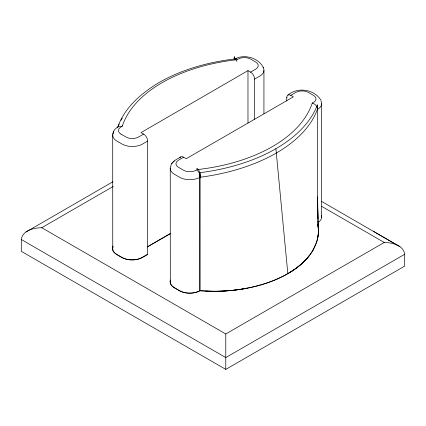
<?xml version="1.0" encoding="UTF-8"?>
<svg xmlns="http://www.w3.org/2000/svg" width="426" height="426" viewBox="0 0 426 426"><rect width="100%" height="100%" fill="white"/><g stroke="black" fill="none" stroke-linecap="round" stroke-linejoin="round"><path stroke-width="0.64" d="M317.455 204.427L317.455 104.817A153.93 88.869 0 0 1 199.89 172.69L199.879 290.756L214.8 291.299A105.643 60.993 0 0 0 244.465 288.684L247.336 288.152M263.928 113.694L263.95 70.434M321.635 217.697L321.683 103.779M321.566 206.285L384.252 242.474C392.037 242.564 403.497 245.078 404.7 254.279L404.7 266.085L225.78 369.385L21.3 251.329L21.3 239.524C22.503 230.322 33.963 227.809 41.748 227.718L113.279 186.418M113.178 132.944C113.593 130.377 115.643 128.53 117.603 127.007M112.815 134.174L113.705 131.144M286.751 100.989L286.751 97.676A5.692 3.286 60 0 1 290.777 95.349L295.921 92.383A8.765 5.059 0 0 1 308.312 92.383L313.43 95.333A8.76 5.059 0 0 1 312.247 103.06L311.875 104.162A144.739 83.565 0 0 1 198.74 169.431M122.502 125.303L122.134 126.405A8.76 5.059 0 0 0 120.984 134.131M118.061 126.25C125.159 106.814 141.986 92.772 159.249 82.415C182.589 69.103 209.001 61.972 235.562 58.857M170.869 165.325L171.71 163.557L172.855 162.343M312.956 250.264L316.694 241.846A106.101 61.253 0 0 0 317.929 236.68A105.861 61.12 0 0 0 318.376 229.752L317.812 224.582M173.265 161.912L175.672 159.883L180.8 156.922M171.71 163.557L174.271 160.842M254.604 119.557L254.604 79.098A5.692 3.291 59.9 0 0 250.573 72.132L247.975 70.636L141.033 132.603L143.626 134.094A5.692 3.291 59.9 0 1 147.657 141.065L147.657 254.471L142.529 257.442A14.457 8.35 0 0 1 122.081 257.464L116.958 254.519A14.457 8.35 0 0 1 113.007 246.91M143.626 134.094L138.498 137.065A8.765 5.059 0 0 1 126.101 137.081L120.979 134.137M250.573 72.132L255.701 69.161A8.765 5.059 0 0 0 255.68 62.004L250.557 59.054A8.765 5.059 0 0 0 238.161 59.07A8.706 5.027 0 0 0 237.277 59.667L235.424 59.88A144.739 83.565 0 0 0 122.566 125.313M147.657 141.065L142.529 144.036A14.452 8.344 0 0 1 122.081 144.057L116.958 141.112A14.452 8.344 0 0 1 113.561 132.374M254.604 79.098L259.738 76.126A14.452 8.344 0 0 0 263.082 67.388M26.023 231.978L112.89 181.758M147.353 246.995L170.352 233.666M287.933 95.067C297.785 86.643 314.351 89.279 321.002 100.28M290.777 95.349L293.37 96.846L186.237 158.701L183.643 157.205L178.505 160.171A8.765 5.059 0 0 0 178.505 167.327L183.617 170.283A8.765 5.059 0 0 0 196.013 170.283A8.706 5.027 0 0 0 196.903 169.681L198.756 169.473M286.751 97.676L287.076 97.49M147.566 246.665L170.517 233.416M147.295 254.46L142.156 257.432A14.457 8.35 0 0 1 121.708 257.432L116.596 254.476A14.457 8.35 0 0 1 113.044 246.042M41.748 227.718L225.78 333.968L384.252 242.474M404.7 254.279L225.78 357.579L21.3 239.524M199.895 172.684L199.922 290.734A104.413 60.284 0 0 0 317.807 224.539M235.929 58.453C245.403 53.985 259.077 58.266 263.465 67.841M321.699 201.471L399.977 246.734M373.629 231.451L397.32 245.2M275.91 148.706L287.832 273.652A104.652 60.423 0 0 0 309.43 255.472M318.382 229.854L317.461 200.279L318.094 226.339L318.009 221.099M317.615 196.871L317.966 218.479M234.279 59.315L234.279 56.663L234.13 59.209M170.246 168.185L170.299 282.534M112.709 134.994L112.757 247.895M247.975 70.636L247.975 123.034M225.78 333.968L225.78 369.385M321.38 215.258A14.457 8.35 0 0 1 318.334 222.319M170.389 280.191A14.457 8.35 0 0 0 174.319 287.806L179.431 290.756A14.457 8.35 0 0 0 199.879 290.756L199.9 290.745A14.457 8.35 0 0 1 179.591 290.665L174.479 287.71A14.463 8.35 0 0 1 170.549 280.1M318.376 229.752A105.712 61.03 0 0 1 317.924 236.68M205.817 291.123A104.306 60.22 0 0 0 214.8 291.293A105.595 60.966 0 0 0 244.471 288.684A104.136 60.125 0 0 0 313.802 248.598M179.9 157.982A5.692 3.286 60 0 1 183.643 157.205M320.948 100.925A14.452 8.344 0 0 1 317.45 109.461M317.343 109.455A150.309 84.449 -1.3 0 1 199.869 177.285M312.247 103.039A5.873 4.223 42.9 0 1 317.764 109.562M196.636 168.424A5.943 2.173 78.4 0 1 199.32 171.476A5.943 2.173 78.4 0 1 200.236 177.876M196.833 169.995A5.852 3.823 70.9 0 1 199.783 177.28M170.991 165.757A14.452 8.344 0 0 0 174.479 174.303L179.591 177.253A14.457 8.344 0 0 0 199.885 177.338M117.283 127.518A5.873 4.228 42.8 0 1 122.124 126.581M234.907 58.942A5.943 1.784 72.7 0 1 236.941 61.387M234.502 59.491A5.852 2.652 53.2 0 1 237.09 59.028M117.603 127.795A150.309 89.045 1.3 0 1 119.163 124.003M121.011 120.265A150.309 89.045 1.3 0 1 122.251 118.05"/></g></svg>
